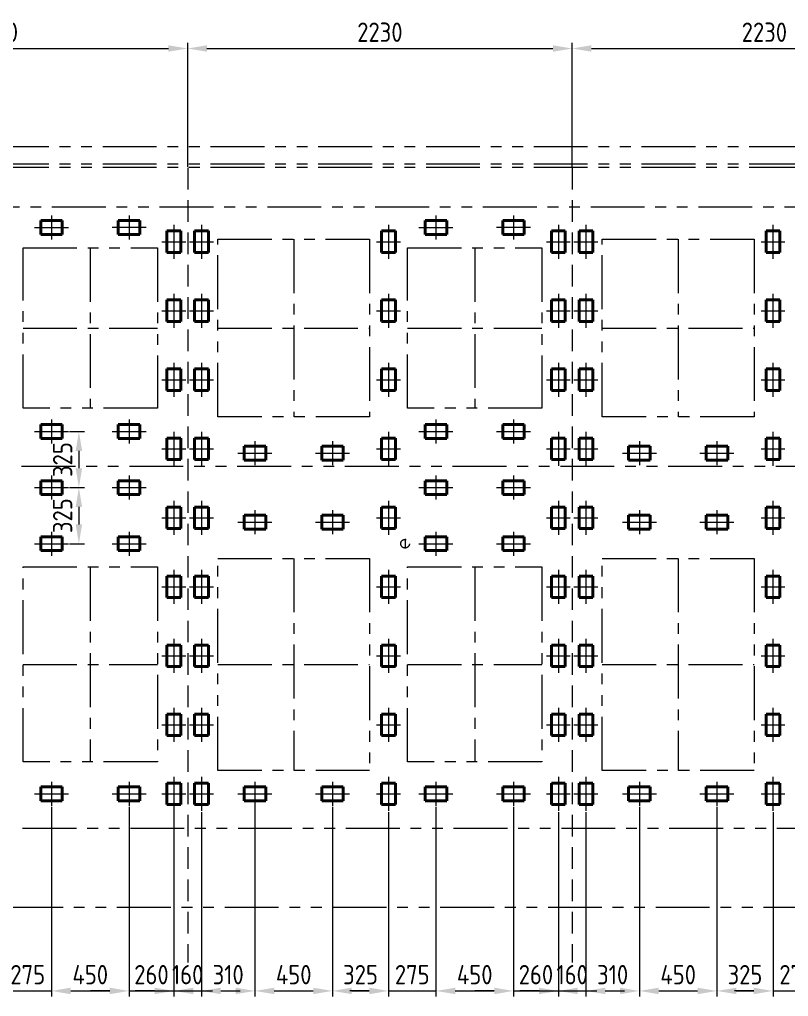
# Model space of a CAD drawing. Header units: millimetres. Extents: x 52110 to 400893, y -153728 to 31997.
# Drawn here: x 205852 to 210312, y -45659 to -39997 of the extents above; entities that cross this region are included whole.
import ezdxf

# ---------------------------------------------------------------- set-up
doc = ezdxf.new("R2010")
doc.units = ezdxf.units.MM
doc.header["$LTSCALE"] = 500
for name, pattern in [('CENTER', [2, 1.25, -0.25, 0.25, -0.25]), ('DASHED2', [0.375, 0.25, -0.125]), ('PHANTOM2', [1.25, 0.625, -0.125, 0.125, -0.125, 0.125, -0.125])]:
    doc.linetypes.add(name, pattern=pattern)
for name, color, linetype, lineweight in [('2D', 4, 'PHANTOM2', 20), ('SHI', 7, 'Continuous', 40), ('WEN', 3, 'Continuous', 20), ('XU', 6, 'DASHED2', 20), ('ZHONG', 1, 'CENTER', 20)]:
    doc.layers.add(name, color=color, linetype=linetype, lineweight=lineweight)
doc.styles.add('GB', font='gbenor.shx', dxfattribs={"bigfont": 'gbcbig.shx'})
doc.dimstyles.new('ISO-25$0', dxfattribs={"dimscale": 40, "dimtxt": 3.5, "dimasz": 3.5, "dimexe": 1, "dimexo": 0.2, "dimgap": 1.2, "dimtad": 1, "dimtoh": 1, "dimdec": 1, "dimzin": 9, "dimdsep": 46, "dimtxsty": 'GB', "dimcen": 0, "dimclrd": 3, "dimclre": 3, "dimclrt": 256, "dimadec": 0, "dimazin": 2, "dimtfac": 1, "dimtdec": 1, "dimtix": 1, "dimtmove": 0, "dimatfit": 3, "dimldrblk": 'DOTSMALL', "dimfxl": 0, "dimlwd": -1, "dimlwe": 20, "dimarcsym": 0})

# ---------------------------------------------------------------- blocks, each defined once
blk = doc.blocks.new('A$C757A3AD5')
at = {"layer": '2D'}
for points in [[(1020, 3140), (1900, 3140), (1900, 2110), (1020, 2110)], [(-110, 3090), (670, 3090), (670, 2160), (-110, 2160)], [(1020, 1290), (1900, 1290), (1900, 60), (1020, 60)], [(-110, 1240), (670, 1240), (670, 110), (-110, 110)]]:
    blk.add_lwpolyline(points, close=True, dxfattribs=at)
at = {"layer": 'ZHONG', "color": 1, "ltscale": 0.5}
for p, q in [((1460, 3140), (1460, 2110)), ((280, 3090), (280, 2160)), ((-110, 2625), (670, 2625)), ((1020, 2625), (1900, 2625)), ((1460, 1290), (1460, 60)), ((280, 1240), (280, 110)), ((-110, 675), (670, 675)), ((1020, 675), (1900, 675))]:
    blk.add_line(p, q, dxfattribs=at)
blk = doc.blocks.new('A$C35DD0C39')
at = {"layer": '2D'}
for p, q in [((21486, 4416), (296, 4416)), ((21486, 4316), (0, 4316)), ((21486, 4296), (296, 4296)), ((21191, 4066), (296, 4066)), ((703, 2566), (20730.9, 2566)), ((21021, 466), (470, 466)), ((6, 10), (21491, 10))]:
    blk.add_line(p, q, dxfattribs=at)
at = {"layer": 'WEN'}
for p in [(4571, 741), (6801, 741)]:
    blk.add_blockref('A$C757A3AD5', p, dxfattribs=at)
blk = doc.blocks.new('*D1275')
at = {"layer": 'Defpoints', "color": 0}
for p in [(206827.3, -40165.2), (204597.3, -40856.8), (206827.3, -40856.8)]:
    blk.add_point(p, dxfattribs=at)
at = {"layer": 'WEN', "color": 3, "linetype": 'ByBlock', "lineweight": 20}
for p, q in [((204597.3, -40850.4), (204597.3, -40133.2)), ((206827.3, -40850.4), (206827.3, -40133.2))]:
    blk.add_line(p, q, dxfattribs=at)
at = {"layer": 'WEN', "color": 3, "linetype": 'ByBlock'}
blk.add_line((204709.3, -40165.2), (206715.3, -40165.2), dxfattribs=at)
at = {"layer": 'WEN', "color": 3}
for points in [[(204709.3, -40146.5), (204709.3, -40183.9), (204597.3, -40165.2)], [(206715.3, -40146.5), (206715.3, -40183.9), (206827.3, -40165.2)]]:
    blk.add_solid(points, dxfattribs=at)
at = {"layer": 'WEN', "insert": (205712.3, -40070.8), "char_height": 112, "attachment_point": 5, "style": 'GB'}
blk.add_mtext('2230', dxfattribs=at)
blk = doc.blocks.new('_DotSmall')
at = {"color": 0, "linetype": 'ByBlock', "const_width": 0.5}
blk.add_lwpolyline([(-0.0625, 0, 1), (0.0625, 0, 1)], format="xyb", close=True, dxfattribs=at)
blk = doc.blocks.new('*D1276')
at = {"layer": 'Defpoints', "color": 0}
for p in [(209057.3, -40165.2), (206827.3, -40856.8), (209057.3, -40856.8)]:
    blk.add_point(p, dxfattribs=at)
at = {"layer": 'WEN', "color": 3, "linetype": 'ByBlock', "lineweight": 20}
for p, q in [((206827.3, -40850.4), (206827.3, -40133.2)), ((209057.3, -40850.4), (209057.3, -40133.2))]:
    blk.add_line(p, q, dxfattribs=at)
at = {"layer": 'WEN', "color": 3, "linetype": 'ByBlock'}
blk.add_line((206939.3, -40165.2), (208945.3, -40165.2), dxfattribs=at)
at = {"layer": 'WEN', "color": 3}
for points in [[(206939.3, -40146.5), (206939.3, -40183.9), (206827.3, -40165.2)], [(208945.3, -40146.5), (208945.3, -40183.9), (209057.3, -40165.2)]]:
    blk.add_solid(points, dxfattribs=at)
at = {"layer": 'WEN', "insert": (207942.3, -40070.8), "char_height": 112, "attachment_point": 5, "style": 'GB'}
blk.add_mtext('2230', dxfattribs=at)
blk = doc.blocks.new('*D1277')
at = {"layer": 'Defpoints', "color": 0}
for p in [(211287.3, -40165.2), (209057.3, -40856.8), (211287.3, -40856.8)]:
    blk.add_point(p, dxfattribs=at)
at = {"layer": 'WEN', "color": 3, "linetype": 'ByBlock', "lineweight": 20}
for p, q in [((209057.3, -40850.4), (209057.3, -40133.2)), ((211287.3, -40850.4), (211287.3, -40133.2))]:
    blk.add_line(p, q, dxfattribs=at)
at = {"layer": 'WEN', "color": 3, "linetype": 'ByBlock'}
blk.add_line((209169.3, -40165.2), (211175.3, -40165.2), dxfattribs=at)
at = {"layer": 'WEN', "color": 3}
for points in [[(209169.3, -40146.5), (209169.3, -40183.9), (209057.3, -40165.2)], [(211175.3, -40146.5), (211175.3, -40183.9), (211287.3, -40165.2)]]:
    blk.add_solid(points, dxfattribs=at)
at = {"layer": 'WEN', "insert": (210172.3, -40070.8), "char_height": 112, "attachment_point": 5, "style": 'GB'}
blk.add_mtext('2230', dxfattribs=at)
blk = doc.blocks.new('*D1302')
at = {"layer": 'Defpoints', "color": 0}
for p in [(206037.3, -44554.7), (206487.3, -44554.7), (206487.3, -45627.3)]:
    blk.add_point(p, dxfattribs=at)
at = {"layer": 'WEN', "color": 3, "linetype": 'ByBlock', "lineweight": 20}
for p, q in [((206037.3, -44561.1), (206037.3, -45659.3)), ((206487.3, -44561.1), (206487.3, -45659.3))]:
    blk.add_line(p, q, dxfattribs=at)
at = {"layer": 'WEN', "color": 3, "linetype": 'ByBlock'}
blk.add_line((206149.3, -45627.3), (206375.3, -45627.3), dxfattribs=at)
at = {"layer": 'WEN', "color": 3}
for points in [[(206149.3, -45608.7), (206149.3, -45646), (206037.3, -45627.3)], [(206375.3, -45608.7), (206375.3, -45646), (206487.3, -45627.3)]]:
    blk.add_solid(points, dxfattribs=at)
at = {"layer": 'WEN', "insert": (206262.3, -45532.9), "char_height": 112, "attachment_point": 5, "style": 'GB'}
blk.add_mtext('450', dxfattribs=at)
blk = doc.blocks.new('*D1303')
at = {"layer": 'Defpoints', "color": 0}
for p in [(206747.3, -44584), (206907.3, -44584), (206907.3, -45627.3)]:
    blk.add_point(p, dxfattribs=at)
at = {"layer": 'WEN', "color": 3, "linetype": 'ByBlock', "lineweight": 20}
for p, q in [((206747.3, -44590.4), (206747.3, -45659.3)), ((206907.3, -44590.4), (206907.3, -45659.3))]:
    blk.add_line(p, q, dxfattribs=at)
at = {"layer": 'WEN', "color": 3, "linetype": 'ByBlock'}
for p, q in [((206635.3, -45627.3), (206523.3, -45627.3)), ((206747.3, -45627.3), (206907.3, -45627.3)), ((207019.3, -45627.3), (207131.3, -45627.3))]:
    blk.add_line(p, q, dxfattribs=at)
at = {"layer": 'WEN', "color": 3}
for points in [[(206635.3, -45608.7), (206635.3, -45646), (206747.3, -45627.3)], [(207019.3, -45608.7), (207019.3, -45646), (206907.3, -45627.3)]]:
    blk.add_solid(points, dxfattribs=at)
at = {"layer": 'WEN', "insert": (206827.3, -45532.9), "char_height": 112, "attachment_point": 5, "style": 'GB'}
blk.add_mtext('160', dxfattribs=at)
blk = doc.blocks.new('*D1304')
at = {"layer": 'Defpoints', "color": 0}
for p in [(207217.3, -44525.2), (206907.3, -44584), (207217.3, -45627.3)]:
    blk.add_point(p, dxfattribs=at)
at = {"layer": 'WEN', "color": 3, "linetype": 'ByBlock', "lineweight": 20}
for p, q in [((207217.3, -44531.6), (207217.3, -45659.3)), ((206907.3, -44590.4), (206907.3, -45659.3))]:
    blk.add_line(p, q, dxfattribs=at)
at = {"layer": 'WEN', "color": 3, "linetype": 'ByBlock'}
blk.add_line((207019.3, -45627.3), (207105.3, -45627.3), dxfattribs=at)
at = {"layer": 'WEN', "color": 3}
for points in [[(207019.3, -45608.7), (207019.3, -45646), (206907.3, -45627.3)], [(207105.3, -45608.7), (207105.3, -45646), (207217.3, -45627.3)]]:
    blk.add_solid(points, dxfattribs=at)
at = {"layer": 'WEN', "insert": (207062.3, -45532.9), "char_height": 112, "attachment_point": 5, "style": 'GB'}
blk.add_mtext('310', dxfattribs=at)
blk = doc.blocks.new('*D1305')
at = {"layer": 'Defpoints', "color": 0}
for p in [(207217.3, -44525.2), (207667.3, -44554.7), (207667.3, -45627.3)]:
    blk.add_point(p, dxfattribs=at)
at = {"layer": 'WEN', "color": 3, "linetype": 'ByBlock', "lineweight": 20}
for p, q in [((207217.3, -44531.6), (207217.3, -45659.3)), ((207667.3, -44561.1), (207667.3, -45659.3))]:
    blk.add_line(p, q, dxfattribs=at)
at = {"layer": 'WEN', "color": 3, "linetype": 'ByBlock'}
blk.add_line((207329.3, -45627.3), (207555.3, -45627.3), dxfattribs=at)
at = {"layer": 'WEN', "color": 3}
for points in [[(207329.3, -45608.7), (207329.3, -45646), (207217.3, -45627.3)], [(207555.3, -45608.7), (207555.3, -45646), (207667.3, -45627.3)]]:
    blk.add_solid(points, dxfattribs=at)
at = {"layer": 'WEN', "insert": (207442.3, -45532.9), "char_height": 112, "attachment_point": 5, "style": 'GB'}
blk.add_mtext('450', dxfattribs=at)
blk = doc.blocks.new('*D1306')
at = {"layer": 'Defpoints', "color": 0}
for p in [(207667.3, -44554.7), (207992.3, -44584), (207992.3, -45627.3)]:
    blk.add_point(p, dxfattribs=at)
at = {"layer": 'WEN', "color": 3, "linetype": 'ByBlock', "lineweight": 20}
for p, q in [((207667.3, -44561.1), (207667.3, -45659.3)), ((207992.3, -44590.4), (207992.3, -45659.3))]:
    blk.add_line(p, q, dxfattribs=at)
at = {"layer": 'WEN', "color": 3, "linetype": 'ByBlock'}
blk.add_line((207779.3, -45627.3), (207880.3, -45627.3), dxfattribs=at)
at = {"layer": 'WEN', "color": 3}
for points in [[(207779.3, -45608.7), (207779.3, -45646), (207667.3, -45627.3)], [(207880.3, -45608.7), (207880.3, -45646), (207992.3, -45627.3)]]:
    blk.add_solid(points, dxfattribs=at)
at = {"layer": 'WEN', "insert": (207829.8, -45532.9), "char_height": 112, "attachment_point": 5, "style": 'GB'}
blk.add_mtext('325', dxfattribs=at)
blk = doc.blocks.new('*D1307')
at = {"layer": 'Defpoints', "color": 0}
for p in [(208267.3, -44554.7), (207992.3, -44584), (208267.3, -45627.3)]:
    blk.add_point(p, dxfattribs=at)
at = {"layer": 'WEN', "color": 3, "linetype": 'ByBlock', "lineweight": 20}
for p, q in [((207992.3, -44590.4), (207992.3, -45659.3)), ((208267.3, -44561.1), (208267.3, -45659.3))]:
    blk.add_line(p, q, dxfattribs=at)
at = {"layer": 'WEN', "color": 3, "linetype": 'ByBlock'}
for p, q in [((207880.3, -45627.3), (207768.3, -45627.3)), ((207992.3, -45627.3), (208267.3, -45627.3)), ((208379.3, -45627.3), (208491.3, -45627.3))]:
    blk.add_line(p, q, dxfattribs=at)
at = {"layer": 'WEN', "color": 3}
for points in [[(207880.3, -45608.7), (207880.3, -45646), (207992.3, -45627.3)], [(208379.3, -45608.7), (208379.3, -45646), (208267.3, -45627.3)]]:
    blk.add_solid(points, dxfattribs=at)
at = {"layer": 'WEN', "insert": (208129.8, -45532.9), "char_height": 112, "attachment_point": 5, "style": 'GB'}
blk.add_mtext('275', dxfattribs=at)
blk = doc.blocks.new('*D1308')
at = {"layer": 'Defpoints', "color": 0}
for p in [(208267.3, -44554.7), (208717.3, -44619.7), (208717.3, -45627.3)]:
    blk.add_point(p, dxfattribs=at)
at = {"layer": 'WEN', "color": 3, "linetype": 'ByBlock', "lineweight": 20}
for p, q in [((208267.3, -44561.1), (208267.3, -45659.3)), ((208717.3, -44626.1), (208717.3, -45659.3))]:
    blk.add_line(p, q, dxfattribs=at)
at = {"layer": 'WEN', "color": 3, "linetype": 'ByBlock'}
blk.add_line((208379.3, -45627.3), (208605.3, -45627.3), dxfattribs=at)
at = {"layer": 'WEN', "color": 3}
for points in [[(208379.3, -45608.7), (208379.3, -45646), (208267.3, -45627.3)], [(208605.3, -45608.7), (208605.3, -45646), (208717.3, -45627.3)]]:
    blk.add_solid(points, dxfattribs=at)
at = {"layer": 'WEN', "insert": (208492.3, -45532.9), "char_height": 112, "attachment_point": 5, "style": 'GB'}
blk.add_mtext('450', dxfattribs=at)
blk = doc.blocks.new('*D1309')
at = {"layer": 'Defpoints', "color": 0}
for p in [(208717.3, -44554.7), (208977.3, -44584), (208977.3, -45627.3)]:
    blk.add_point(p, dxfattribs=at)
at = {"layer": 'WEN', "color": 3, "linetype": 'ByBlock', "lineweight": 20}
for p, q in [((208717.3, -44561.1), (208717.3, -45659.3)), ((208977.3, -44590.4), (208977.3, -45659.3))]:
    blk.add_line(p, q, dxfattribs=at)
at = {"layer": 'WEN', "color": 3, "linetype": 'ByBlock'}
for p, q in [((208605.3, -45627.3), (208493.3, -45627.3)), ((208717.3, -45627.3), (208977.3, -45627.3)), ((209089.3, -45627.3), (209201.3, -45627.3))]:
    blk.add_line(p, q, dxfattribs=at)
at = {"layer": 'WEN', "color": 3}
for points in [[(208605.3, -45608.7), (208605.3, -45646), (208717.3, -45627.3)], [(209089.3, -45608.7), (209089.3, -45646), (208977.3, -45627.3)]]:
    blk.add_solid(points, dxfattribs=at)
at = {"layer": 'WEN', "insert": (208847.3, -45532.9), "char_height": 112, "attachment_point": 5, "style": 'GB'}
blk.add_mtext('260', dxfattribs=at)
blk = doc.blocks.new('*D1310')
at = {"layer": 'Defpoints', "color": 0}
for p in [(208977.3, -44584), (209137.3, -44584), (209137.3, -45627.3)]:
    blk.add_point(p, dxfattribs=at)
at = {"layer": 'WEN', "color": 3, "linetype": 'ByBlock', "lineweight": 20}
for p, q in [((208977.3, -44590.4), (208977.3, -45659.3)), ((209137.3, -44590.4), (209137.3, -45659.3))]:
    blk.add_line(p, q, dxfattribs=at)
at = {"layer": 'WEN', "color": 3, "linetype": 'ByBlock'}
for p, q in [((208865.3, -45627.3), (208753.3, -45627.3)), ((208977.3, -45627.3), (209137.3, -45627.3)), ((209249.3, -45627.3), (209361.3, -45627.3))]:
    blk.add_line(p, q, dxfattribs=at)
at = {"layer": 'WEN', "color": 3}
for points in [[(208865.3, -45608.7), (208865.3, -45646), (208977.3, -45627.3)], [(209249.3, -45608.7), (209249.3, -45646), (209137.3, -45627.3)]]:
    blk.add_solid(points, dxfattribs=at)
at = {"layer": 'WEN', "insert": (209057.3, -45532.9), "char_height": 112, "attachment_point": 5, "style": 'GB'}
blk.add_mtext('160', dxfattribs=at)
blk = doc.blocks.new('*D1311')
at = {"layer": 'Defpoints', "color": 0}
for p in [(209447.3, -44554.7), (209137.3, -44584), (209447.3, -45627.3)]:
    blk.add_point(p, dxfattribs=at)
at = {"layer": 'WEN', "color": 3, "linetype": 'ByBlock', "lineweight": 20}
for p, q in [((209137.3, -44590.4), (209137.3, -45659.3)), ((209447.3, -44561.1), (209447.3, -45659.3))]:
    blk.add_line(p, q, dxfattribs=at)
at = {"layer": 'WEN', "color": 3, "linetype": 'ByBlock'}
blk.add_line((209249.3, -45627.3), (209335.3, -45627.3), dxfattribs=at)
at = {"layer": 'WEN', "color": 3}
for points in [[(209249.3, -45608.7), (209249.3, -45646), (209137.3, -45627.3)], [(209335.3, -45608.7), (209335.3, -45646), (209447.3, -45627.3)]]:
    blk.add_solid(points, dxfattribs=at)
at = {"layer": 'WEN', "insert": (209292.3, -45532.9), "char_height": 112, "attachment_point": 5, "style": 'GB'}
blk.add_mtext('310', dxfattribs=at)
blk = doc.blocks.new('*D1312')
at = {"layer": 'Defpoints', "color": 0}
for p in [(209447.3, -44554.7), (209897.3, -44554.7), (209897.3, -45627.3)]:
    blk.add_point(p, dxfattribs=at)
at = {"layer": 'WEN', "color": 3, "linetype": 'ByBlock', "lineweight": 20}
for p, q in [((209447.3, -44561.1), (209447.3, -45659.3)), ((209897.3, -44561.1), (209897.3, -45659.3))]:
    blk.add_line(p, q, dxfattribs=at)
at = {"layer": 'WEN', "color": 3, "linetype": 'ByBlock'}
blk.add_line((209559.3, -45627.3), (209785.3, -45627.3), dxfattribs=at)
at = {"layer": 'WEN', "color": 3}
for points in [[(209559.3, -45608.7), (209559.3, -45646), (209447.3, -45627.3)], [(209785.3, -45608.7), (209785.3, -45646), (209897.3, -45627.3)]]:
    blk.add_solid(points, dxfattribs=at)
at = {"layer": 'WEN', "insert": (209672.3, -45532.9), "char_height": 112, "attachment_point": 5, "style": 'GB'}
blk.add_mtext('450', dxfattribs=at)
blk = doc.blocks.new('*D1313')
at = {"layer": 'Defpoints', "color": 0}
for p in [(209897.3, -44584), (210222.3, -44584), (210222.3, -45627.3)]:
    blk.add_point(p, dxfattribs=at)
at = {"layer": 'WEN', "color": 3, "linetype": 'ByBlock', "lineweight": 20}
for p, q in [((209897.3, -44590.4), (209897.3, -45659.3)), ((210222.3, -44590.4), (210222.3, -45659.3))]:
    blk.add_line(p, q, dxfattribs=at)
at = {"layer": 'WEN', "color": 3, "linetype": 'ByBlock'}
blk.add_line((210009.3, -45627.3), (210110.3, -45627.3), dxfattribs=at)
at = {"layer": 'WEN', "color": 3}
for points in [[(210009.3, -45608.7), (210009.3, -45646), (209897.3, -45627.3)], [(210110.3, -45608.7), (210110.3, -45646), (210222.3, -45627.3)]]:
    blk.add_solid(points, dxfattribs=at)
at = {"layer": 'WEN', "insert": (210059.8, -45532.9), "char_height": 112, "attachment_point": 5, "style": 'GB'}
blk.add_mtext('325', dxfattribs=at)
blk = doc.blocks.new('*D1314')
at = {"layer": 'Defpoints', "color": 0}
for p in [(210497.3, -44554.7), (210222.3, -44584), (210497.3, -45627.3)]:
    blk.add_point(p, dxfattribs=at)
at = {"layer": 'WEN', "color": 3, "linetype": 'ByBlock', "lineweight": 20}
for p, q in [((210222.3, -44590.4), (210222.3, -45659.3)), ((210497.3, -44561.1), (210497.3, -45659.3))]:
    blk.add_line(p, q, dxfattribs=at)
at = {"layer": 'WEN', "color": 3, "linetype": 'ByBlock'}
for p, q in [((210110.3, -45627.3), (209998.3, -45627.3)), ((210222.3, -45627.3), (210497.3, -45627.3)), ((210609.3, -45627.3), (210721.3, -45627.3))]:
    blk.add_line(p, q, dxfattribs=at)
at = {"layer": 'WEN', "color": 3}
for points in [[(210110.3, -45608.7), (210110.3, -45646), (210222.3, -45627.3)], [(210609.3, -45608.7), (210609.3, -45646), (210497.3, -45627.3)]]:
    blk.add_solid(points, dxfattribs=at)
at = {"layer": 'WEN', "insert": (210359.8, -45532.9), "char_height": 112, "attachment_point": 5, "style": 'GB'}
blk.add_mtext('275', dxfattribs=at)
blk = doc.blocks.new('A$C211F6658')
at = {"layer": 'SHI'}
for p, q in [((-62.5, 40), (-62.5, -40)), ((62.5, 40), (-62.5, 40)), ((62.5, -40), (62.5, 40)), ((-62.5, -40), (62.5, -40))]:
    blk.add_line(p, q, dxfattribs=at)
at = {"layer": 'ZHONG'}
for p, q in [((0, 69.5), (0, -69.5)), ((-98.7, 0), (98.7, 0))]:
    blk.add_line(p, q, dxfattribs=at)
blk = doc.blocks.new('*D1357')
at = {"layer": 'Defpoints', "color": 0}
for p in [(206136, -42385.2), (206136, -42710.2), (206196.4, -42710.2)]:
    blk.add_point(p, dxfattribs=at)
at = {"layer": 'WEN', "color": 3, "linetype": 'ByBlock', "lineweight": 20}
for p, q in [((206142.4, -42385.2), (206228.4, -42385.2)), ((206142.4, -42710.2), (206228.4, -42710.2))]:
    blk.add_line(p, q, dxfattribs=at)
at = {"layer": 'WEN', "color": 3, "linetype": 'ByBlock'}
blk.add_line((206196.4, -42497.2), (206196.4, -42598.2), dxfattribs=at)
at = {"layer": 'WEN', "color": 3}
for points in [[(206177.8, -42497.2), (206215.1, -42497.2), (206196.4, -42385.2)], [(206177.8, -42598.2), (206215.1, -42598.2), (206196.4, -42710.2)]]:
    blk.add_solid(points, dxfattribs=at)
at = {"layer": 'WEN', "insert": (206102, -42547.7), "char_height": 112, "attachment_point": 5, "rotation": 90, "style": 'GB'}
blk.add_mtext('325', dxfattribs=at)
blk = doc.blocks.new('*D1358')
at = {"layer": 'Defpoints', "color": 0}
for p in [(206136, -42710.2), (206136, -43035.2), (206196.4, -43035.2)]:
    blk.add_point(p, dxfattribs=at)
at = {"layer": 'WEN', "color": 3, "linetype": 'ByBlock', "lineweight": 20}
for p, q in [((206142.4, -42710.2), (206228.4, -42710.2)), ((206142.4, -43035.2), (206228.4, -43035.2))]:
    blk.add_line(p, q, dxfattribs=at)
at = {"layer": 'WEN', "color": 3, "linetype": 'ByBlock'}
blk.add_line((206196.4, -42822.2), (206196.4, -42923.2), dxfattribs=at)
at = {"layer": 'WEN', "color": 3}
for points in [[(206177.8, -42822.2), (206215.1, -42822.2), (206196.4, -42710.2)], [(206177.8, -42923.2), (206215.1, -42923.2), (206196.4, -43035.2)]]:
    blk.add_solid(points, dxfattribs=at)
at = {"layer": 'WEN', "insert": (206102, -42872.7), "char_height": 112, "attachment_point": 5, "rotation": 90, "style": 'GB'}
blk.add_mtext('325', dxfattribs=at)
blk = doc.blocks.new('A$C5B802F15')
at = {"layer": 'SHI', "color": 3}
for p, q in [((3680.1, 2810.6), (3760.1, 2810.6)), ((3680.1, 2685.6), (3680.1, 2810.6)), ((3760.1, 2810.6), (3760.1, 2685.6)), ((3760.1, 2685.6), (3680.1, 2685.6))]:
    blk.add_line(p, q, dxfattribs=at)
at = {"layer": 'ZHONG'}
for p, q in [((3720.1, 2846.8), (3720.1, 2649.3)), ((3650.7, 2748.1), (3789.6, 2748.1))]:
    blk.add_line(p, q, dxfattribs=at)
blk = doc.blocks.new('A$C437F63FB')
at = {"layer": 'XU'}
blk.add_line((149.5, 2283.5), (149.5, -2322.7), dxfattribs=at)
at = {"layer": 'WEN'}
for p in [(-3650.7, -893), (-3490.7, -893), (-3650.7, -1293), (-3490.7, -1293), (-3650.7, -1693), (-3490.7, -1693), (-3650.7, -2093), (-3650.7, -2093), (-3490.7, -2093), (-3490.7, -2093), (-3650.7, -2493), (-3490.7, -2493), (-3650.7, -2893), (-3490.7, -2893), (-3650.7, -3293), (-3490.7, -3293), (-3650.7, -3693), (-3490.7, -3693), (-3650.7, -4093), (-3490.7, -4093)]:
    blk.add_blockref('A$C5B802F15', p, dxfattribs=at)
blk = doc.blocks.new('A$C28FB080F')
at = {"layer": 'WEN'}
for p in [(-3650.7, 745.4), (-3650.7, 345.4), (-3650.7, -54.6), (-3650.7, -454.6), (-3650.7, -454.6), (-3650.7, -854.6), (-3650.7, -1254.6), (-3650.7, -1654.6), (-3650.7, -2054.6), (-3650.7, -2454.6)]:
    blk.add_blockref('A$C5B802F15', p, dxfattribs=at)
blk = doc.blocks.new('*D1361')
at = {"layer": 'Defpoints', "color": 0}
for p in [(205762.3, -44584), (206037.3, -44584), (206037.3, -45627.3)]:
    blk.add_point(p, dxfattribs=at)
at = {"layer": 'WEN', "color": 3, "linetype": 'ByBlock', "lineweight": 20}
for p, q in [((205762.3, -44590.4), (205762.3, -45659.3)), ((206037.3, -44590.4), (206037.3, -45659.3))]:
    blk.add_line(p, q, dxfattribs=at)
at = {"layer": 'WEN', "color": 3, "linetype": 'ByBlock'}
for p, q in [((205650.3, -45627.3), (205538.3, -45627.3)), ((205762.3, -45627.3), (206037.3, -45627.3)), ((206149.3, -45627.3), (206261.3, -45627.3))]:
    blk.add_line(p, q, dxfattribs=at)
at = {"layer": 'WEN', "color": 3}
for points in [[(205650.3, -45608.7), (205650.3, -45646), (205762.3, -45627.3)], [(206149.3, -45608.7), (206149.3, -45646), (206037.3, -45627.3)]]:
    blk.add_solid(points, dxfattribs=at)
at = {"layer": 'WEN', "insert": (205899.8, -45532.9), "char_height": 112, "attachment_point": 5, "style": 'GB'}
blk.add_mtext('275', dxfattribs=at)
blk = doc.blocks.new('*D1362')
at = {"layer": 'Defpoints', "color": 0}
for p in [(206487.3, -44554.7), (206747.3, -44547.7), (206747.3, -45627.3)]:
    blk.add_point(p, dxfattribs=at)
at = {"layer": 'WEN', "color": 3, "linetype": 'ByBlock', "lineweight": 20}
for p, q in [((206747.3, -44554.1), (206747.3, -45659.3)), ((206487.3, -44561.1), (206487.3, -45659.3))]:
    blk.add_line(p, q, dxfattribs=at)
at = {"layer": 'WEN', "color": 3, "linetype": 'ByBlock'}
for p, q in [((206375.3, -45627.3), (206263.3, -45627.3)), ((206487.3, -45627.3), (206747.3, -45627.3)), ((206859.3, -45627.3), (206971.3, -45627.3))]:
    blk.add_line(p, q, dxfattribs=at)
at = {"layer": 'WEN', "color": 3}
for points in [[(206375.3, -45608.7), (206375.3, -45646), (206487.3, -45627.3)], [(206859.3, -45608.7), (206859.3, -45646), (206747.3, -45627.3)]]:
    blk.add_solid(points, dxfattribs=at)
at = {"layer": 'WEN', "insert": (206617.3, -45532.9), "char_height": 112, "attachment_point": 5, "style": 'GB'}
blk.add_mtext('260', dxfattribs=at)

msp = doc.modelspace()

# ---------------------------------------------------------------- linework, layer by layer
at = {"layer": '2D'}
for p, q in [((222897.29374, -40735.22584), (201707.29374, -40735.22584)), ((222897.29374, -40835.22584), (201411.29374, -40835.22584)), ((222897.29374, -40855.22584), (201707.29374, -40855.22584)), ((222602.29374, -41085.22584), (201707.29374, -41085.22584)), ((202114.29374, -42585.21919), (222142.23613, -42585.21919)), ((222432.29374, -44685.22584), (201881.29374, -44685.22584)), ((201417.29393, -45141.22584), (222902.29374, -45141.22584))]:
    msp.add_line(p, q, dxfattribs=at)
at = {"layer": 'WEN'}
msp.add_line((208088.27188, -43007.71919), (208088.27188, -43062.71919), dxfattribs=at)
at = {"layer": 'XU'}
msp.add_circle((208088.27188, -43035.21919), 25, dxfattribs=at)

# ---------------------------------------------------------------- block references
at = {"layer": 'SHI'}
for p in [(206037.29714, -41202.72251), (208267.29714, -41202.72251), (206037.29714, -42385.21919), (206487.29714, -42385.21919), (208267.29714, -42385.21919), (208717.29714, -42385.21919), (207217.29714, -42510.21919), (207667.29714, -42510.21919), (209447.29714, -42510.21919), (209897.29714, -42510.21919), (206037.29714, -42710.21919), (206487.29714, -42710.21919), (208267.29714, -42710.21919), (208717.29714, -42710.21919), (207217.29714, -42910.21919), (207667.29714, -42910.21919), (209447.29714, -42910.21919), (209897.29714, -42910.21919), (206037.29714, -43035.21919), (206487.29714, -43035.21919), (208267.29714, -43035.21919), (208717.29714, -43035.21919), (206037.29714, -44485.22584), (206487.29714, -44485.22584), (207217.29714, -44485.22584), (207667.29714, -44485.22584), (208267.29714, -44485.22584), (208717.29714, -44485.22584), (209447.29714, -44485.22584), (209897.29714, -44485.22584)]:
    msp.add_blockref('A$C211F6658', p, dxfattribs=at)
at = {"layer": 'SHI', "xscale": -1}
for p in [(206487.29714, -41202.72251), (208717.29714, -41202.72251)]:
    msp.add_blockref('A$C211F6658', p, dxfattribs=at)
at = {"layer": 'WEN'}
for name, p in [('A$C35DD0C39', (201411.29385, -45151.23278)), ('A$C437F63FB', (206677.80713, -43140.30024)), ('A$C437F63FB', (208907.80713, -43140.30024)), ('A$C28FB080F', (207922.80721, -44778.66543)), ('A$C28FB080F', (210152.80721, -44778.66543))]:
    msp.add_blockref(name, p, dxfattribs=at)

# ---------------------------------------------------------------- dimensions: what is measured, and where the dimension line sits
for base, p1, p2, picture, middle in [((206827.29714, -40165.20245), (204597.29714, -40856.75365), (206827.29714, -40856.75365), '*D1275', (205712.29714, -40070.80245)), ((209057.29714, -40165.20245), (206827.29714, -40856.75365), (209057.29714, -40856.75365), '*D1276', (207942.29714, -40070.80245)), ((211287.29714, -40165.20245), (209057.29714, -40856.75365), (211287.29714, -40856.75365), '*D1277', (210172.29714, -40070.80245)), ((206487.29714, -45627.32201), (206037.29714, -44554.7159), (206487.29714, -44554.7159), '*D1302', (206262.29714, -45532.92201)), ((206747.29714, -45627.32201), (206487.29714, -44554.7159), (206747.29714, -44547.72584), '*D1362', (206617.29714, -45532.92201)), ((207217.29714, -45627.32201), (206907.29714, -44583.96206), (207217.29714, -44525.22584), '*D1304', (207062.29714, -45532.92201)), ((207667.29714, -45627.32201), (207217.29714, -44525.22584), (207667.29714, -44554.7159), '*D1305', (207442.29714, -45532.92201)), ((207992.29714, -45627.32201), (207667.29714, -44554.7159), (207992.29714, -44583.96206), '*D1306', (207829.79714, -45532.92201)), ((208267.29714, -45627.32201), (207992.29714, -44583.96206), (208267.29714, -44554.7159), '*D1307', (208129.79714, -45532.92201)), ((208717.29714, -45627.32201), (208267.29714, -44554.7159), (208717.29714, -44619.70925), '*D1308', (208492.29714, -45532.92201)), ((208977.29714, -45627.32201), (208717.29714, -44554.7159), (208977.29714, -44583.96206), '*D1309', (208847.29714, -45532.92201)), ((209447.29714, -45627.32201), (209137.29714, -44583.96206), (209447.29714, -44554.7159), '*D1311', (209292.29714, -45532.92201)), ((209897.29714, -45627.32201), (209447.29714, -44554.7159), (209897.29714, -44554.7159), '*D1312', (209672.29714, -45532.92201)), ((210497.29714, -45627.32201), (210222.29714, -44583.96206), (210497.29714, -44554.7159), '*D1314', (210359.79714, -45532.92201)), ((206037.29714, -45627.32201), (205762.29714, -44583.96206), (206037.29714, -44583.96206), '*D1361', (205899.79714, -45532.92201)), ((206907.29714, -45627.32201), (206747.29714, -44583.96206), (206907.29714, -44583.96206), '*D1303', (206827.29714, -45532.92201)), ((209137.29714, -45627.32201), (208977.29714, -44583.96206), (209137.29714, -44583.96206), '*D1310', (209057.29714, -45532.92201)), ((210222.29714, -45627.32201), (209897.29714, -44583.96206), (210222.29714, -44583.96206), '*D1313', (210059.79714, -45532.92201))]:
    dim = msp.add_linear_dim(base=base, p1=p1, p2=p2, dimstyle='ISO-25$0', override={"dimscale": 32, "dimtmove": 1, "dimatfit": 0, "dimfxl": 1.25}, dxfattribs=at)
    dim.commit()
    dim.dimension.update_dxf_attribs({"geometry": picture, "text_midpoint": middle})
for base, p1, p2, picture, middle in [((206196.4217, -42710.21919), (206136.03336, -42385.21919), (206136.03336, -42710.21919), '*D1357', (206102.0217, -42547.71919)), ((206196.4217, -43035.21919), (206136.03336, -42710.21919), (206136.03336, -43035.21919), '*D1358', (206102.0217, -42872.71919))]:
    dim = msp.add_linear_dim(base=base, p1=p1, p2=p2, angle=90, dimstyle='ISO-25$0', override={"dimscale": 32, "dimtmove": 1, "dimatfit": 0, "dimfxl": 1.25}, dxfattribs=at)
    dim.commit()
    dim.dimension.update_dxf_attribs({"geometry": picture, "text_midpoint": middle})

doc.saveas('drawing.dxf')
